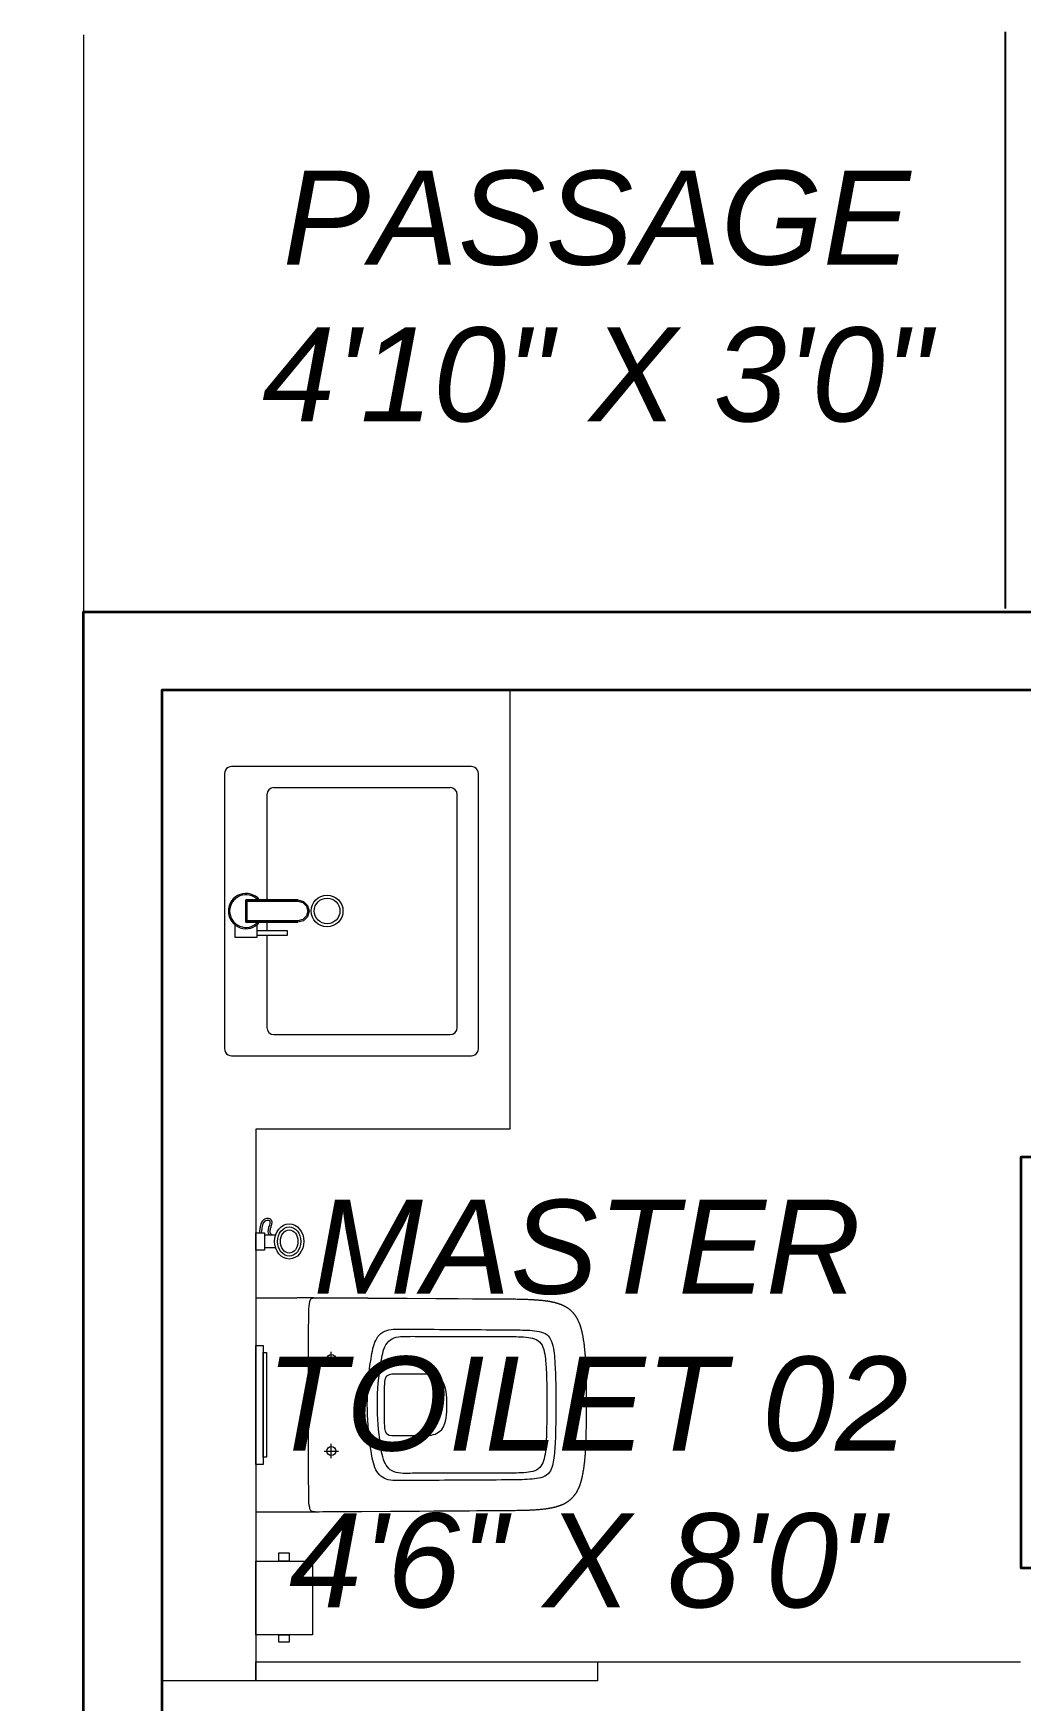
# Model space of a CAD drawing. Header units: millimetres. Extents: x 0 to 125073, y 0 to 71249.
# Drawn here: x 80134 to 81709, y 51772 to 54431 of the extents above; entities that cross this region are included whole.
import ezdxf
from ezdxf.lldxf.tags import DXFTag

# ---------------------------------------------------------------- set-up
doc = ezdxf.new("R2010")
doc.units = ezdxf.units.MM
doc.linetypes.add('DASH', pattern=[1, 0.5, -0.5])
doc.layers.add('DA_DOOR', color=35, linetype='Continuous')
for name, color, linetype, lineweight in [('DA_DOTTED LINES', 8, 'DASH', 5), ('DA_TEXT IN SQ.FT', 193, 'Continuous', 9), ('DA_WALL', 7, 'Continuous', 35)]:
    doc.layers.add(name, color=color, linetype=linetype, lineweight=lineweight)
doc.layers.add('DA_FURNITURE', color=102, linetype='Continuous', lineweight=5, true_color=0xc2666666)
doc.styles.get("Standard").update_dxf_attribs({"font": 'arial.ttf'})
tags = doc.linetypes.add('( Hidden )', pattern=[0.375, 0.25, -0.125]).pattern_tags.tags
tags[6:7] = [DXFTag(74, 4), DXFTag(75, 0), DXFTag(340, '0'), DXFTag(46, 1.0), DXFTag(50, 0.0), DXFTag(44, 0.0), DXFTag(45, 0.0)]
tags[4:5] = [DXFTag(74, 4), DXFTag(75, 0), DXFTag(340, '0'), DXFTag(46, 1.0), DXFTag(50, 0.0), DXFTag(44, 0.0), DXFTag(45, 0.0)]

# ---------------------------------------------------------------- blocks, each defined once
blk = doc.blocks.new('wc2')
at = {"layer": 'DA_FURNITURE'}
for p, q in [((-0.5973, -0.2609), (-0.6148, -0.2609)), ((-0.5973, -0.2814), (-0.6148, -0.2814))]:
    blk.add_line(p, q, dxfattribs=at)
for points in [[(-0.5384, 0.2388), (-0.5384, 0.3562), (-0.6288, 0.3562), (-0.6288, 0.2388)], [(-0.5758, 0.3562), (-0.5758, 0.3678), (-0.5921, 0.3678), (-0.5921, 0.3562)], [(-0.5758, 0.2257), (-0.5758, 0.2388), (-0.5921, 0.2388), (-0.5921, 0.2257)], [(-0.6288, -0.1808), (-0.6288, 0.0535), (-0.6288, 0.1121), (-0.6288, 0.1414), (-0.6288, 0.1561), (-0.6288, 0.1597), (-0.6288, 0.16), (-0.6288, 0.16), (-0.6288, 0.1601), (-0.6288, 0.1601), (-0.6288, 0.1601), (-0.6288, 0.1601), (-0.6287, 0.1601), (-0.6287, 0.1601), (-0.6285, 0.1601), (-0.6281, 0.1601), (-0.6277, 0.1601), (-0.6273, 0.1601), (-0.6269, 0.1601), (-0.6265, 0.1601), (-0.6261, 0.1601), (-0.6257, 0.1601), (-0.6253, 0.1601), (-0.6248, 0.1601), (-0.6244, 0.1601), (-0.624, 0.1601), (-0.6236, 0.1601), (-0.6231, 0.1601), (-0.6227, 0.1601), (-0.6223, 0.1601), (-0.6218, 0.1601), (-0.6214, 0.16), (-0.6209, 0.16), (-0.6205, 0.16), (-0.62, 0.16), (-0.6196, 0.16), (-0.6191, 0.16), (-0.6186, 0.16), (-0.6182, 0.16), (-0.6177, 0.16), (-0.6172, 0.16), (-0.6168, 0.16), (-0.6163, 0.16), (-0.6158, 0.16), (-0.6148, 0.16), (-0.6138, 0.16), (-0.6128, 0.16), (-0.6118, 0.16), (-0.6108, 0.16), (-0.6098, 0.16), (-0.6088, 0.16), (-0.6077, 0.16), (-0.6067, 0.16), (-0.6056, 0.16), (-0.6046, 0.16), (-0.6035, 0.16), (-0.6024, 0.16), (-0.6013, 0.16), (-0.6003, 0.16), (-0.5992, 0.16), (-0.5981, 0.16), (-0.597, 0.16), (-0.5958, 0.16), (-0.5947, 0.16), (-0.5936, 0.16), (-0.5925, 0.16), (-0.5914, 0.16), (-0.5902, 0.16), (-0.588, 0.16), (-0.5857, 0.16), (-0.5811, 0.16), (-0.5788, 0.16), (-0.5766, 0.16), (-0.5743, 0.16), (-0.572, 0.16), (-0.5709, 0.16), (-0.5698, 0.16), (-0.5687, 0.16), (-0.5675, 0.16), (-0.5664, 0.16), (-0.5653, 0.16), (-0.5642, 0.16), (-0.5631, 0.16), (-0.562, 0.16), (-0.5609, 0.16), (-0.5599, 0.16), (-0.5588, 0.16), (-0.5577, 0.16), (-0.5567, 0.16), (-0.5556, 0.16), (-0.5546, 0.16), (-0.5535, 0.16), (-0.5525, 0.16), (-0.5515, 0.16), (-0.5505, 0.16), (-0.5495, 0.16), (-0.5485, 0.16), (-0.5475, 0.16), (-0.5471, 0.16), (-0.5466, 0.16), (-0.5461, 0.16), (-0.5456, 0.16), (-0.5452, 0.16), (-0.5447, 0.16), (-0.5442, 0.16), (-0.5438, 0.16), (-0.5433, 0.16), (-0.5428, 0.16), (-0.5424, 0.16), (-0.5419, 0.16), (-0.5415, 0.16), (-0.541, 0.16), (-0.5406, 0.16), (-0.5402, 0.16), (-0.5397, 0.1599), (-0.5393, 0.1599), (-0.5389, 0.1599), (-0.5385, 0.1599), (-0.538, 0.1599), (-0.5376, 0.1599), (-0.5372, 0.1599), (-0.5368, 0.1599), (-0.5364, 0.1599), (-0.536, 0.1599), (-0.5356, 0.1599), (-0.5352, 0.1599), (-0.5348, 0.1599), (-0.5344, 0.1599), (-0.5343, 0.1599), (-0.5343, 0.1599), (-0.5343, 0.1599), (-0.5343, 0.1599), (-0.5343, 0.1599), (-0.5343, 0.1599), (-0.5342, 0.1599), (-0.5342, 0.1599), (-0.534, 0.1599), (-0.5333, 0.1599), (-0.5304, 0.1599), (-0.5276, 0.1599), (-0.5219, 0.1598), (-0.519, 0.1598), (-0.5183, 0.1598), (-0.5179, 0.1598), (-0.5178, 0.1598), (-0.5177, 0.1598), (-0.5177, 0.1598), (-0.5177, 0.1598), (-0.5177, 0.1598), (-0.5176, 0.1598), (-0.5176, 0.1598), (-0.5174, 0.1598), (-0.5167, 0.1598), (-0.5052, 0.1597), (-0.4938, 0.1596), (-0.4824, 0.1595), (-0.4709, 0.1594), (-0.4595, 0.1594), (-0.4138, 0.1591), (-0.4023, 0.1591), (-0.3909, 0.159), (-0.3852, 0.1589), (-0.3794, 0.1589), (-0.368, 0.1588), (-0.3451, 0.1587), (-0.3222, 0.1585), (-0.2993, 0.1583), (-0.2878, 0.1583), (-0.2763, 0.1582), (-0.2649, 0.1581), (-0.2534, 0.1581), (-0.252, 0.1581), (-0.2516, 0.1581), (-0.2515, 0.1581), (-0.2514, 0.1581), (-0.2514, 0.1581), (-0.2513, 0.1581), (-0.2513, 0.1581), (-0.251, 0.158), (-0.2495, 0.158), (-0.2467, 0.158), (-0.241, 0.158), (-0.2353, 0.158), (-0.2296, 0.1579), (-0.2267, 0.1579), (-0.2239, 0.1579), (-0.221, 0.1579), (-0.2182, 0.1578), (-0.2153, 0.1578), (-0.2124, 0.1577), (-0.2096, 0.1577), (-0.2067, 0.1576), (-0.2039, 0.1576), (-0.201, 0.1575), (-0.1982, 0.1574), (-0.1968, 0.1573), (-0.1953, 0.1573), (-0.1939, 0.1572), (-0.1925, 0.1572), (-0.1911, 0.1571), (-0.1896, 0.157), (-0.1882, 0.157), (-0.1868, 0.1569), (-0.1854, 0.1568), (-0.185, 0.1568), (-0.185, 0.1568), (-0.185, 0.1568), (-0.185, 0.1568), (-0.1849, 0.1568), (-0.1849, 0.1568), (-0.1848, 0.1568), (-0.1845, 0.1568), (-0.1831, 0.1567), (-0.1817, 0.1566), (-0.1804, 0.1565), (-0.179, 0.1564), (-0.1777, 0.1563), (-0.1763, 0.1562), (-0.1749, 0.1561), (-0.1736, 0.156), (-0.1722, 0.1558), (-0.1708, 0.1557), (-0.1695, 0.1555), (-0.1681, 0.1554), (-0.1668, 0.1552), (-0.1661, 0.1551), (-0.1654, 0.155), (-0.1647, 0.1549), (-0.164, 0.1548), (-0.1634, 0.1547), (-0.1627, 0.1546), (-0.162, 0.1545), (-0.1613, 0.1544), (-0.1607, 0.1542), (-0.16, 0.1541), (-0.1593, 0.154), (-0.1586, 0.1539), (-0.158, 0.1538), (-0.1573, 0.1536), (-0.1566, 0.1535), (-0.156, 0.1533), (-0.1553, 0.1532), (-0.1546, 0.1531), (-0.154, 0.1529), (-0.1536, 0.1528), (-0.1535, 0.1528), (-0.1534, 0.1528), (-0.1534, 0.1528), (-0.1533, 0.1528), (-0.1527, 0.1526), (-0.1521, 0.1525), (-0.1515, 0.1523), (-0.1509, 0.1522), (-0.1503, 0.152), (-0.1497, 0.1519), (-0.1491, 0.1517), (-0.1486, 0.1515), (-0.148, 0.1513), (-0.1474, 0.1512), (-0.1468, 0.151), (-0.1462, 0.1508), (-0.1456, 0.1506), (-0.1451, 0.1504), (-0.1445, 0.1502), (-0.1439, 0.15), (-0.1433, 0.1498), (-0.1427, 0.1496), (-0.1422, 0.1494), (-0.1416, 0.1491), (-0.141, 0.1489), (-0.1405, 0.1487), (-0.1399, 0.1484), (-0.1393, 0.1482), (-0.1388, 0.1479), (-0.1382, 0.1477), (-0.1377, 0.1474), (-0.1371, 0.1471), (-0.1366, 0.1469), (-0.136, 0.1466), (-0.1355, 0.1463), (-0.135, 0.146), (-0.1344, 0.1457), (-0.1339, 0.1454), (-0.1334, 0.1451), (-0.1329, 0.1448), (-0.1323, 0.1444), (-0.1318, 0.1441), (-0.1313, 0.1438), (-0.1308, 0.1434), (-0.1303, 0.1431), (-0.1298, 0.1427), (-0.1293, 0.1424), (-0.1288, 0.142), (-0.1283, 0.1416), (-0.1279, 0.1412), (-0.1277, 0.1411), (-0.1277, 0.1411), (-0.1277, 0.1411), (-0.1277, 0.1411), (-0.1277, 0.1411), (-0.1277, 0.1411), (-0.1275, 0.141), (-0.127, 0.1406), (-0.1266, 0.1401), (-0.1261, 0.1397), (-0.1256, 0.1393), (-0.1252, 0.1388), (-0.1247, 0.1384), (-0.1242, 0.138), (-0.1238, 0.1375), (-0.1234, 0.137), (-0.1229, 0.1366), (-0.1225, 0.1361), (-0.1221, 0.1356), (-0.1217, 0.1352), (-0.1213, 0.1347), (-0.1209, 0.1342), (-0.1205, 0.1337), (-0.1201, 0.1332), (-0.1198, 0.1327), (-0.1194, 0.1322), (-0.1191, 0.1317), (-0.1187, 0.1312), (-0.1184, 0.1307), (-0.118, 0.1301), (-0.1177, 0.1296), (-0.1173, 0.1291), (-0.117, 0.1285), (-0.1167, 0.128), (-0.1164, 0.1275), (-0.1161, 0.1269), (-0.1158, 0.1264), (-0.1155, 0.1258), (-0.1152, 0.1253), (-0.1149, 0.1247), (-0.1146, 0.1241), (-0.1144, 0.1236), (-0.1141, 0.123), (-0.1138, 0.1224), (-0.1136, 0.1219), (-0.1133, 0.1213), (-0.1131, 0.1207), (-0.1128, 0.1201), (-0.1126, 0.1195), (-0.1124, 0.119), (-0.1121, 0.1184), (-0.1119, 0.1178), (-0.1117, 0.1172), (-0.1115, 0.1166), (-0.1113, 0.116), (-0.1111, 0.1154), (-0.1109, 0.1148), (-0.1107, 0.1142), (-0.1105, 0.1136), (-0.1103, 0.113), (-0.1101, 0.1124), (-0.1099, 0.1117), (-0.1098, 0.1111), (-0.1096, 0.1105), (-0.1094, 0.1099), (-0.1092, 0.1093), (-0.1091, 0.1087), (-0.1089, 0.1081), (-0.1088, 0.1074), (-0.1086, 0.1068), (-0.1085, 0.1062), (-0.1083, 0.1056), (-0.1082, 0.105), (-0.108, 0.1043), (-0.1079, 0.1037), (-0.1078, 0.1031), (-0.1076, 0.1025), (-0.1075, 0.1018), (-0.1073, 0.1006), (-0.107, 0.0993), (-0.1068, 0.0981), (-0.1066, 0.0968), (-0.1064, 0.0956), (-0.1062, 0.0944), (-0.106, 0.0931), (-0.1058, 0.0919), (-0.1056, 0.0907), (-0.1054, 0.0894), (-0.1053, 0.0888), (-0.1053, 0.0885), (-0.1053, 0.0884), (-0.1053, 0.0883), (-0.1053, 0.0883), (-0.1053, 0.0882), (-0.1051, 0.0868), (-0.1049, 0.0854), (-0.1047, 0.084), (-0.1045, 0.0827), (-0.1044, 0.0813), (-0.1042, 0.0799), (-0.1041, 0.0785), (-0.1039, 0.0771), (-0.1038, 0.0757), (-0.1037, 0.0743), (-0.1036, 0.0729), (-0.1034, 0.0715), (-0.1033, 0.0701), (-0.1032, 0.0687), (-0.1031, 0.0674), (-0.103, 0.066), (-0.1029, 0.0646), (-0.1028, 0.0632), (-0.1028, 0.0618), (-0.1027, 0.0604), (-0.1026, 0.059), (-0.1025, 0.0576), (-0.1025, 0.0562), (-0.1024, 0.0548), (-0.1023, 0.0534), (-0.1023, 0.052), (-0.1022, 0.0506), (-0.1021, 0.0478), (-0.102, 0.045), (-0.102, 0.0422), (-0.1019, 0.0394), (-0.1018, 0.0366), (-0.1017, 0.0338), (-0.1017, 0.031), (-0.1016, 0.0254), (-0.1015, 0.024), (-0.1015, 0.0234), (-0.1015, 0.0226), (-0.1014, 0.0198), (-0.1014, 0.0169), (-0.1013, 0.0141), (-0.1013, 0.0112), (-0.1012, 0.0084), (-0.1012, 0.0055), (-0.1012, 0.0026), (-0.1012, -0.0002), (-0.1011, -0.0031), (-0.1011, -0.0059), (-0.1011, -0.0088), (-0.1011, -0.0116), (-0.1011, -0.0145), (-0.1011, -0.0174), (-0.1012, -0.0202), (-0.1012, -0.0231), (-0.1012, -0.0259), (-0.1012, -0.0288), (-0.1013, -0.0317), (-0.1013, -0.0345), (-0.1014, -0.0374), (-0.1014, -0.0402), (-0.1015, -0.0431), (-0.1016, -0.0487), (-0.1017, -0.0543), (-0.1018, -0.057), (-0.1019, -0.0598), (-0.1019, -0.0626), (-0.102, -0.0654), (-0.1021, -0.0682), (-0.1022, -0.071), (-0.1023, -0.0724), (-0.1023, -0.0738), (-0.1024, -0.0752), (-0.1024, -0.0766), (-0.1025, -0.078), (-0.1026, -0.0794), (-0.1026, -0.0808), (-0.1027, -0.0822), (-0.1028, -0.0836), (-0.1029, -0.085), (-0.103, -0.0864), (-0.1031, -0.0878), (-0.1032, -0.0892), (-0.1033, -0.0906), (-0.1034, -0.092), (-0.1035, -0.0934), (-0.1036, -0.0948), (-0.1038, -0.0962), (-0.1039, -0.0976), (-0.104, -0.0989), (-0.1042, -0.1003), (-0.1043, -0.1017), (-0.1045, -0.1031), (-0.1046, -0.1045), (-0.1048, -0.1059), (-0.105, -0.1073), (-0.1051, -0.108), (-0.1051, -0.108), (-0.1051, -0.108), (-0.1051, -0.1081), (-0.1051, -0.1083), (-0.1052, -0.1086), (-0.1053, -0.1098), (-0.1055, -0.111), (-0.1057, -0.1123), (-0.1059, -0.1135), (-0.1061, -0.1148), (-0.1063, -0.116), (-0.1065, -0.1173), (-0.1067, -0.1185), (-0.1069, -0.1198), (-0.1071, -0.121), (-0.1074, -0.1223), (-0.1075, -0.1229), (-0.1076, -0.1235), (-0.1078, -0.1242), (-0.1079, -0.1248), (-0.108, -0.1254), (-0.1082, -0.126), (-0.1083, -0.1267), (-0.1085, -0.1273), (-0.1086, -0.1279), (-0.1088, -0.1285), (-0.1089, -0.1292), (-0.1091, -0.1298), (-0.1092, -0.1304), (-0.1094, -0.131), (-0.1096, -0.1316), (-0.1098, -0.1323), (-0.1099, -0.1329), (-0.1101, -0.1335), (-0.1103, -0.1341), (-0.1105, -0.1347), (-0.1107, -0.1353), (-0.1109, -0.1359), (-0.1111, -0.1365), (-0.1113, -0.1371), (-0.1115, -0.1377), (-0.1117, -0.1383), (-0.112, -0.1389), (-0.1122, -0.1395), (-0.1124, -0.1401), (-0.1126, -0.1407), (-0.1129, -0.1413), (-0.1131, -0.1419), (-0.1134, -0.1425), (-0.1136, -0.143), (-0.1139, -0.1436), (-0.1142, -0.1442), (-0.1144, -0.1448), (-0.1147, -0.1453), (-0.115, -0.1459), (-0.1153, -0.1464), (-0.1156, -0.147), (-0.1159, -0.1476), (-0.1162, -0.1481), (-0.1165, -0.1487), (-0.1168, -0.1492), (-0.1171, -0.1497), (-0.1174, -0.1503), (-0.1178, -0.1508), (-0.1181, -0.1513), (-0.1185, -0.1519), (-0.1188, -0.1524), (-0.1192, -0.1529), (-0.1195, -0.1534), (-0.1199, -0.1539), (-0.1203, -0.1544), (-0.1207, -0.1549), (-0.1211, -0.1554), (-0.1215, -0.1559), (-0.1219, -0.1564), (-0.1223, -0.1568), (-0.1227, -0.1573), (-0.1231, -0.1578), (-0.1235, -0.1582), (-0.124, -0.1587), (-0.1244, -0.1591), (-0.1249, -0.1596), (-0.1253, -0.16), (-0.1258, -0.1605), (-0.1263, -0.1609), (-0.1268, -0.1613), (-0.1268, -0.1614), (-0.1269, -0.1614), (-0.1269, -0.1614), (-0.1269, -0.1615), (-0.1271, -0.1616), (-0.1273, -0.1618), (-0.1278, -0.1622), (-0.1282, -0.1625), (-0.1287, -0.1629), (-0.1292, -0.1633), (-0.1297, -0.1636), (-0.1302, -0.164), (-0.1307, -0.1644), (-0.1312, -0.1647), (-0.1317, -0.165), (-0.1322, -0.1654), (-0.1327, -0.1657), (-0.1333, -0.166), (-0.1338, -0.1663), (-0.1343, -0.1666), (-0.1348, -0.1669), (-0.1354, -0.1672), (-0.1359, -0.1675), (-0.1364, -0.1678), (-0.137, -0.1681), (-0.1375, -0.1683), (-0.1381, -0.1686), (-0.1386, -0.1688), (-0.1392, -0.1691), (-0.1397, -0.1693), (-0.1403, -0.1696), (-0.1409, -0.1698), (-0.1414, -0.17), (-0.142, -0.1703), (-0.1425, -0.1705), (-0.1431, -0.1707), (-0.1437, -0.1709), (-0.1443, -0.1711), (-0.1448, -0.1713), (-0.1454, -0.1715), (-0.146, -0.1717), (-0.1466, -0.1719), (-0.1472, -0.1721), (-0.1477, -0.1723), (-0.1483, -0.1724), (-0.1489, -0.1726), (-0.1495, -0.1728), (-0.1501, -0.1729), (-0.1507, -0.1731), (-0.1513, -0.1732), (-0.1519, -0.1734), (-0.1521, -0.1735), (-0.1522, -0.1735), (-0.1523, -0.1735), (-0.1525, -0.1735), (-0.1531, -0.1737), (-0.1538, -0.1739), (-0.1545, -0.174), (-0.1551, -0.1742), (-0.1558, -0.1743), (-0.1565, -0.1744), (-0.1571, -0.1746), (-0.1578, -0.1747), (-0.1585, -0.1748), (-0.1591, -0.175), (-0.1598, -0.1751), (-0.1605, -0.1752), (-0.1612, -0.1753), (-0.1618, -0.1754), (-0.1625, -0.1756), (-0.1632, -0.1757), (-0.1638, -0.1758), (-0.1645, -0.1759), (-0.1652, -0.176), (-0.1659, -0.1761), (-0.1665, -0.1761), (-0.1672, -0.1762), (-0.1686, -0.1764), (-0.1699, -0.1766), (-0.1713, -0.1767), (-0.1727, -0.1769), (-0.174, -0.177), (-0.1754, -0.1771), (-0.1767, -0.1772), (-0.1781, -0.1773), (-0.1795, -0.1774), (-0.1808, -0.1775), (-0.1822, -0.1776), (-0.1835, -0.1777), (-0.1836, -0.1777), (-0.1836, -0.1777), (-0.1836, -0.1777), (-0.1836, -0.1777), (-0.1837, -0.1777), (-0.1837, -0.1777), (-0.1841, -0.1777), (-0.1848, -0.1778), (-0.1862, -0.1779), (-0.1877, -0.1779), (-0.1891, -0.178), (-0.1905, -0.1781), (-0.1919, -0.1781), (-0.1934, -0.1782), (-0.1948, -0.1783), (-0.1962, -0.1783), (-0.1976, -0.1784), (-0.1991, -0.1784), (-0.2005, -0.1785), (-0.2033, -0.1785), (-0.2062, -0.1786), (-0.209, -0.1787), (-0.2119, -0.1787), (-0.2148, -0.1788), (-0.2176, -0.1788), (-0.2205, -0.1789), (-0.2233, -0.1789), (-0.2262, -0.1789), (-0.229, -0.1789), (-0.2319, -0.179), (-0.2376, -0.179), (-0.2433, -0.179), (-0.249, -0.179), (-0.2504, -0.179), (-0.2518, -0.179), (-0.2547, -0.1791), (-0.2604, -0.1791), (-0.2719, -0.1792), (-0.2833, -0.1792), (-0.3062, -0.1794), (-0.312, -0.1795), (-0.3148, -0.1795), (-0.3163, -0.1795), (-0.3166, -0.1795), (-0.3166, -0.1795), (-0.3166, -0.1795), (-0.3167, -0.1795), (-0.3168, -0.1795), (-0.3169, -0.1795), (-0.3173, -0.1795), (-0.3187, -0.1795), (-0.3416, -0.1797), (-0.3875, -0.18), (-0.4104, -0.1801), (-0.4333, -0.1802), (-0.4448, -0.1803), (-0.4476, -0.1803), (-0.4491, -0.1803), (-0.4498, -0.1803), (-0.45, -0.1804), (-0.45, -0.1804), (-0.45, -0.1804), (-0.45, -0.1804), (-0.45, -0.1804), (-0.4501, -0.1804), (-0.4502, -0.1804), (-0.4531, -0.1804), (-0.4645, -0.1804), (-0.4873, -0.1806), (-0.4987, -0.1806), (-0.5044, -0.1807), (-0.5102, -0.1807), (-0.5159, -0.1807), (-0.5162, -0.1807), (-0.5163, -0.1807), (-0.5164, -0.1807), (-0.5164, -0.1807), (-0.5164, -0.1807), (-0.5164, -0.1807), (-0.5164, -0.1807), (-0.5164, -0.1807), (-0.5166, -0.1807), (-0.517, -0.1807), (-0.5177, -0.1807), (-0.5205, -0.1808), (-0.5262, -0.1808), (-0.5319, -0.1809), (-0.5326, -0.1809), (-0.5328, -0.1809), (-0.5329, -0.1809), (-0.533, -0.1809), (-0.533, -0.1809), (-0.533, -0.1809), (-0.533, -0.1809), (-0.533, -0.1809), (-0.5331, -0.1809), (-0.5333, -0.1809), (-0.5337, -0.1809), (-0.5341, -0.1809), (-0.5341, -0.1809), (-0.5342, -0.1809), (-0.5342, -0.1809), (-0.5342, -0.1809), (-0.5342, -0.1809), (-0.5342, -0.1809), (-0.5342, -0.1809), (-0.5342, -0.1809), (-0.5342, -0.1809), (-0.5346, -0.1809), (-0.535, -0.1809), (-0.5354, -0.1809), (-0.5358, -0.1809), (-0.5362, -0.181), (-0.5366, -0.181), (-0.537, -0.181), (-0.5374, -0.181), (-0.5378, -0.181), (-0.5382, -0.181), (-0.5387, -0.181), (-0.5391, -0.181), (-0.5395, -0.181), (-0.54, -0.181), (-0.5404, -0.181), (-0.5408, -0.181), (-0.5413, -0.181), (-0.5417, -0.181), (-0.5422, -0.181), (-0.5426, -0.181), (-0.5431, -0.181), (-0.5435, -0.181), (-0.544, -0.181), (-0.5445, -0.181), (-0.5449, -0.181), (-0.5454, -0.181), (-0.5459, -0.181), (-0.5464, -0.181), (-0.5468, -0.181), (-0.5473, -0.181), (-0.5483, -0.181), (-0.5493, -0.181), (-0.5503, -0.181), (-0.5513, -0.181), (-0.5523, -0.181), (-0.5533, -0.181), (-0.5544, -0.181), (-0.5554, -0.181), (-0.5565, -0.181), (-0.5575, -0.181), (-0.5586, -0.181), (-0.5597, -0.181), (-0.5607, -0.181), (-0.5618, -0.181), (-0.5629, -0.181), (-0.564, -0.1809), (-0.5651, -0.1809), (-0.5662, -0.1809), (-0.5673, -0.1809), (-0.5685, -0.1809), (-0.5696, -0.1809), (-0.5707, -0.1809), (-0.5718, -0.1809), (-0.573, -0.1809), (-0.5752, -0.1809), (-0.5775, -0.1809), (-0.5798, -0.1809), (-0.5844, -0.1809), (-0.5867, -0.1809), (-0.5889, -0.1809), (-0.5912, -0.1809), (-0.5923, -0.1809), (-0.5935, -0.1809), (-0.5946, -0.1809), (-0.5957, -0.1809), (-0.5968, -0.1809), (-0.5979, -0.1809), (-0.599, -0.1809), (-0.6001, -0.1808), (-0.6012, -0.1808), (-0.6023, -0.1808), (-0.6034, -0.1808), (-0.6045, -0.1808), (-0.6055, -0.1808), (-0.6066, -0.1808), (-0.6076, -0.1808), (-0.6087, -0.1808), (-0.6097, -0.1808), (-0.6107, -0.1808), (-0.6117, -0.1808), (-0.6127, -0.1808), (-0.6137, -0.1808), (-0.6147, -0.1808), (-0.6157, -0.1808), (-0.6162, -0.1808), (-0.6167, -0.1808), (-0.6171, -0.1808), (-0.6176, -0.1808), (-0.6181, -0.1808), (-0.6185, -0.1808), (-0.619, -0.1808), (-0.6195, -0.1808), (-0.6199, -0.1808), (-0.6204, -0.1808), (-0.6208, -0.1808), (-0.6213, -0.1808), (-0.6217, -0.1808), (-0.6222, -0.1808), (-0.6226, -0.1808), (-0.6231, -0.1808), (-0.6235, -0.1808), (-0.6239, -0.1808), (-0.6243, -0.1808), (-0.6248, -0.1808), (-0.6252, -0.1808), (-0.6256, -0.1808), (-0.626, -0.1808), (-0.6264, -0.1808), (-0.6268, -0.1808), (-0.6272, -0.1808), (-0.6276, -0.1808), (-0.628, -0.1808), (-0.6284, -0.1808), (-0.6288, -0.1808)], [(-0.6174, -0.1051), (-0.6174, 0.0844), (-0.6288, 0.0844), (-0.6288, -0.1051)], [(-0.6117, -0.0938), (-0.6117, 0.073), (-0.6174, 0.073), (-0.6174, -0.0938)], [(-0.6288, -0.2851), (-0.6148, -0.2851), (-0.6148, -0.2572), (-0.6288, -0.2572)]]:
    blk.add_lwpolyline(points, close=True, dxfattribs=at)
for points in [[(-0.5198, 0.0632), (-0.4971, 0.0632)], [(-0.5085, 0.0746), (-0.5085, 0.0519)], [(-0.5085, -0.0724), (-0.5085, -0.0951)], [(-0.5198, -0.0837), (-0.4971, -0.0837)]]:
    blk.add_lwpolyline(points, dxfattribs=at)
at = {"layer": 'DA_FURNITURE', "extrusion": (0, 0, -1)}
for major_axis, ratio in [((0, 0.028), 0.833333), ((0, 0.0233), 0.8), ((0, 0.0186), 0.75)]:
    blk.add_ellipse((-0.5756, -0.2711), major_axis=major_axis, ratio=ratio, start_param=3.141593, end_param=9.424778, dxfattribs=at)
at = {"layer": 'DA_FURNITURE'}
for points, knots in [([(-0.5343, 0.1599), (-0.5361, 0.1599), (-0.5383, 0.1602), (-0.54, 0.1593), (-0.5421, 0.1583), (-0.5425, 0.1555), (-0.5429, 0.1534), (-0.545, 0.143), (-0.5444, 0.1321), (-0.5445, 0.1215), (-0.5447, 0.0993), (-0.5446, 0.077), (-0.5447, 0.0547), (-0.5447, 0.033), (-0.5447, 0.0112), (-0.5448, -0.0105), (-0.5447, -0.0549), (-0.545, -0.0994), (-0.5445, -0.1439), (-0.5444, -0.1544), (-0.5449, -0.1652), (-0.5427, -0.1755), (-0.5422, -0.1775), (-0.5417, -0.1797), (-0.5396, -0.1805), (-0.538, -0.1811), (-0.536, -0.181), (-0.5342, -0.1809)], [0, 0, 0, 0, 1, 1, 1, 2, 2, 2, 3, 3, 3, 4, 4, 4, 5, 5, 5, 6, 6, 6, 7, 7, 7, 8, 8, 8, 9, 9, 9, 9]), ([(-0.1501, -0.0105), (-0.1502, -0.0326), (-0.1503, -0.0549), (-0.1517, -0.077), (-0.1523, -0.0873), (-0.153, -0.0982), (-0.156, -0.1082), (-0.1573, -0.1125), (-0.1593, -0.1171), (-0.1625, -0.1204), (-0.1653, -0.1234), (-0.1692, -0.1253), (-0.1731, -0.1265), (-0.1828, -0.1294), (-0.1933, -0.1295), (-0.2033, -0.1298), (-0.2143, -0.1301), (-0.2252, -0.1302), (-0.2362, -0.1302), (-0.2584, -0.1304), (-0.2806, -0.1305), (-0.3029, -0.1307), (-0.325, -0.1308), (-0.3472, -0.131), (-0.3693, -0.1312), (-0.3804, -0.1313), (-0.3914, -0.1315), (-0.4025, -0.1314), (-0.4119, -0.1314), (-0.4218, -0.1303), (-0.4294, -0.1243), (-0.4367, -0.1183), (-0.4399, -0.1092), (-0.442, -0.1003), (-0.4444, -0.0898), (-0.4459, -0.0792), (-0.4473, -0.0685), (-0.4502, -0.0467), (-0.4513, -0.0246), (-0.4509, -0.0025), (-0.4505, 0.0195), (-0.4485, 0.0414), (-0.445, 0.0632), (-0.4433, 0.0732), (-0.4419, 0.0839), (-0.4374, 0.093), (-0.4333, 0.1011), (-0.4264, 0.1067), (-0.4177, 0.1089), (-0.4128, 0.1102), (-0.4076, 0.1104), (-0.4026, 0.1104), (-0.3972, 0.1104), (-0.3918, 0.1104), (-0.3864, 0.1103), (-0.3753, 0.1102), (-0.3642, 0.1102), (-0.353, 0.1101), (-0.3309, 0.1099), (-0.3087, 0.1097), (-0.2866, 0.1096), (-0.2646, 0.1094), (-0.2426, 0.1094), (-0.2205, 0.1092), (-0.2096, 0.109), (-0.1987, 0.1089), (-0.1878, 0.1079), (-0.1789, 0.1071), (-0.1692, 0.106), (-0.1626, 0.0993), (-0.1568, 0.0936), (-0.1551, 0.0852), (-0.1539, 0.0775), (-0.1524, 0.068), (-0.1518, 0.0584), (-0.1513, 0.0488), (-0.1504, 0.029), (-0.1502, 0.0093), (-0.1501, -0.0105)], [0, 0, 0, 0, 1, 1, 1, 2, 2, 2, 3, 3, 3, 4, 4, 4, 5, 5, 5, 6, 6, 6, 7, 7, 7, 8, 8, 8, 9, 9, 9, 10, 10, 10, 11, 11, 11, 12, 12, 12, 13, 13, 13, 14, 14, 14, 15, 15, 15, 16, 16, 16, 17, 17, 17, 18, 18, 18, 19, 19, 19, 20, 20, 20, 21, 21, 21, 22, 22, 22, 23, 23, 23, 24, 24, 24, 25, 25, 25, 26, 26, 26, 26]), ([(-0.1645, -0.0105), (-0.1646, -0.0326), (-0.1646, -0.0548), (-0.1663, -0.0768), (-0.1671, -0.0864), (-0.1678, -0.0969), (-0.1723, -0.1056), (-0.1767, -0.114), (-0.1851, -0.117), (-0.1939, -0.118), (-0.2044, -0.1193), (-0.2151, -0.1193), (-0.2256, -0.1194), (-0.2366, -0.1195), (-0.2476, -0.1194), (-0.2586, -0.1195), (-0.2807, -0.1195), (-0.3028, -0.1196), (-0.3249, -0.1196), (-0.3359, -0.1196), (-0.347, -0.1197), (-0.358, -0.1197), (-0.369, -0.1197), (-0.3799, -0.1199), (-0.3909, -0.1197), (-0.4001, -0.1195), (-0.41, -0.1187), (-0.4169, -0.1119), (-0.424, -0.1049), (-0.4262, -0.0948), (-0.428, -0.0855), (-0.4361, -0.0428), (-0.437, 0.0019), (-0.4311, 0.045), (-0.4297, 0.0554), (-0.4284, 0.0663), (-0.4252, 0.0764), (-0.4224, 0.0852), (-0.4172, 0.0929), (-0.4083, 0.0962), (-0.399, 0.0997), (-0.3884, 0.0988), (-0.3787, 0.0987), (-0.3677, 0.0987), (-0.3566, 0.0987), (-0.3456, 0.0987), (-0.3235, 0.0986), (-0.3014, 0.0986), (-0.2793, 0.0985), (-0.2572, 0.0985), (-0.2352, 0.0988), (-0.2132, 0.0982), (-0.2079, 0.0981), (-0.2026, 0.0978), (-0.1973, 0.0974), (-0.1928, 0.097), (-0.1882, 0.0965), (-0.1839, 0.0948), (-0.1753, 0.0916), (-0.1711, 0.0841), (-0.1691, 0.0756), (-0.1666, 0.0654), (-0.1659, 0.0549), (-0.1655, 0.0444), (-0.1651, 0.0335), (-0.1649, 0.0225), (-0.1647, 0.0116), (-0.1646, 0.0042), (-0.1645, -0.0031), (-0.1645, -0.0105)], [0, 0, 0, 0, 1, 1, 1, 2, 2, 2, 3, 3, 3, 4, 4, 4, 5, 5, 5, 6, 6, 6, 7, 7, 7, 8, 8, 8, 9, 9, 9, 10, 10, 10, 11, 11, 11, 12, 12, 12, 13, 13, 13, 14, 14, 14, 15, 15, 15, 16, 16, 16, 17, 17, 17, 18, 18, 18, 19, 19, 19, 20, 20, 20, 21, 21, 21, 22, 22, 22, 23, 23, 23, 23]), ([(-0.5085, 0.0703), (-0.5045, 0.0703), (-0.5013, 0.0672), (-0.5013, 0.0632), (-0.5013, 0.0593), (-0.5045, 0.0561), (-0.5085, 0.0561), (-0.5124, 0.0561), (-0.5156, 0.0593), (-0.5156, 0.0632), (-0.5156, 0.0672), (-0.5124, 0.0703), (-0.5085, 0.0703)], [0, 0, 0, 0, 1, 1, 1, 2, 2, 2, 3, 3, 3, 4, 4, 4, 4]), ([(-0.4119, -0.0595), (-0.4, -0.0596), (-0.3763, -0.0596), (-0.3644, -0.0595), (-0.3562, -0.0595), (-0.3474, -0.0596), (-0.3399, -0.0559), (-0.3273, -0.0495), (-0.3251, -0.0343), (-0.3243, -0.0217), (-0.3238, -0.016), (-0.3238, -0.005), (-0.3243, 0.0007), (-0.3251, 0.0134), (-0.3273, 0.0285), (-0.3399, 0.0349), (-0.3474, 0.0386), (-0.3562, 0.0385), (-0.3644, 0.0385), (-0.3644, 0.0385), (-0.3644, 0.0385), (-0.3644, 0.0385), (-0.3763, 0.0386), (-0.4, 0.0386), (-0.4119, 0.0385), (-0.4182, 0.0385), (-0.4236, 0.0333), (-0.4238, 0.027), (-0.4238, 0.027), (-0.4238, 0.027), (-0.4238, 0.027), (-0.4239, 0.0176), (-0.4241, -0.0011), (-0.4241, -0.0105), (-0.4241, -0.0199), (-0.4239, -0.0386), (-0.4238, -0.048), (-0.4236, -0.0543), (-0.4182, -0.0595), (-0.4119, -0.0595)], [0, 0, 0, 0, 1, 1, 1, 2, 2, 2, 3, 3, 3, 4, 4, 4, 5, 5, 5, 6, 6, 6, 7, 7, 7, 8, 8, 8, 9, 9, 9, 10, 10, 10, 11, 11, 11, 12, 12, 12, 13, 13, 13, 13]), ([(-0.5086, -0.0766), (-0.5046, -0.0766), (-0.5014, -0.0798), (-0.5014, -0.0837), (-0.5014, -0.0876), (-0.5046, -0.0908), (-0.5086, -0.0908), (-0.5125, -0.0908), (-0.5157, -0.0876), (-0.5157, -0.0837), (-0.5157, -0.0798), (-0.5125, -0.0766), (-0.5086, -0.0766)], [0, 0, 0, 0, 1, 1, 1, 2, 2, 2, 3, 3, 3, 4, 4, 4, 4]), ([(-0.6229, -0.2851), (-0.6227, -0.2865), (-0.6225, -0.2879), (-0.6219, -0.2913), (-0.6216, -0.2932), (-0.6206, -0.2978), (-0.6199, -0.3005), (-0.6178, -0.3045), (-0.6164, -0.3062), (-0.6133, -0.3078), (-0.6119, -0.3081), (-0.6094, -0.3082), (-0.608, -0.3081), (-0.6058, -0.3071), (-0.6049, -0.3064), (-0.6038, -0.3047), (-0.6035, -0.3037), (-0.6033, -0.302), (-0.6034, -0.3012), (-0.6037, -0.2987), (-0.6042, -0.2969), (-0.6052, -0.2933), (-0.6058, -0.2915), (-0.6068, -0.2874), (-0.6065, -0.2862), (-0.6058, -0.2844), (-0.6055, -0.2837), (-0.6033, -0.2814)], [0, 0, 0, 0, 0.111111, 0.111111, 0.222223, 0.222223, 0.376143, 0.376143, 0.530063, 0.530063, 0.640731, 0.640731, 0.73292, 0.73292, 0.792217, 0.792217, 0.840307, 0.840307, 0.888397, 0.888397, 0.996309, 0.996309, 1.104221, 1.104221, 1.307624, 1.307624, 1.422628, 1.422628, 1.422628, 1.422628]), ([(-0.62, -0.2851), (-0.6194, -0.2878), (-0.6177, -0.3017), (-0.6123, -0.3058), (-0.6037, -0.3045), (-0.6113, -0.2879), (-0.6088, -0.2835), (-0.6075, -0.2814)], [0, 0, 0, 0, 0.330819, 0.619422, 0.81589, 1.132999, 1.422628, 1.422628, 1.422628, 1.422628])]:
    blk.add_open_spline(points, degree=3, knots=knots, dxfattribs=at)
blk = doc.blocks.new('A$C7B5F7F67-flat-2-flat-1-flat-2')
at = {"layer": 'DA_FURNITURE', "ltscale": 8}
for p, q in [((0.0675, -0.045), (0.0675, -0.2128)), ((0.36, -0.0338), (0.0788, -0.0338)), ((0.3713, -0.4163), (0.3713, -0.045)), ((0.0675, -0.2484), (0.0675, -0.2614)), ((0.0675, -0.2696), (0.0675, -0.4163)), ((0.0788, -0.4275), (0.36, -0.4275))]:
    blk.add_line(p, q, dxfattribs=at)
at = {"layer": 'DA_FURNITURE'}
for points in [[(0.0113, -0.4613), (0.3938, -0.4613), (0.3967, -0.4609), (0.3994, -0.4597), (0.4017, -0.458), (0.4035, -0.4556), (0.4046, -0.4529), (0.405, -0.45), (0.405, -0.0113), (0.4046, -0.0083), (0.4035, -0.0056), (0.4017, -0.0033), (0.3994, -0.0015), (0.3967, -0.0004), (0.3938, 0), (0.0113, 0), (0.0083, -0.0004), (0.0056, -0.0015), (0.0033, -0.0033), (0.0015, -0.0056), (0.0004, -0.0083), (0, -0.0113), (0, -0.45), (0.0004, -0.4529), (0.0015, -0.4556), (0.0033, -0.458), (0.0056, -0.4597), (0.0083, -0.4609)], [(0.1171, -0.2484), (0.0342, -0.2484), (0.0342, -0.2128), (0.1171, -0.2128), (0.126, -0.2152), (0.1325, -0.2217), (0.1349, -0.2306), (0.1325, -0.2395), (0.126, -0.246)], [(0.1171, -0.2463), (0.0363, -0.2463), (0.0363, -0.215), (0.1171, -0.215), (0.1249, -0.2171), (0.1307, -0.2228), (0.1327, -0.2306), (0.1307, -0.2384), (0.1249, -0.2442)], [(0.052, -0.2696), (0.052, -0.2614), (0.0997, -0.2614), (0.0997, -0.2696)]]:
    blk.add_lwpolyline(points, close=True, dxfattribs=at)
for points in [[(0.1171, -0.2128), (0.0342, -0.2128), (0.0342, -0.2484), (0.1171, -0.2484)], [(0.0163, -0.2523), (0.0163, -0.2523), (0.0163, -0.2724), (0.052, -0.2724), (0.052, -0.2524)]]:
    blk.add_lwpolyline(points, dxfattribs=at)
at = {"layer": 'DA_FURNITURE', "ltscale": 8}
for radius in [0.0253, 0.0205]:
    blk.add_circle((0.1637, -0.2304), radius, dxfattribs=at)
for centre, radius, start, end in [((0.0788, -0.045), 0.0113, 90, 180), ((0.36, -0.045), 0.0113, 360, 90), ((0.0342, -0.2306), 0.0281, 39.2551, 320.7449), ((0.0342, -0.2306), 0.026, 43.2723, 316.7277), ((0.0788, -0.4163), 0.0113, 180, 270), ((0.36, -0.4163), 0.0113, 270, 360)]:
    blk.add_arc(centre, radius, start, end, dxfattribs=at)
blk = doc.blocks.new('DFDV V V')
at = {"layer": 'DA_FURNITURE'}
blk.add_line((78.1484, 408.9055), (79.3684, 408.9055), dxfattribs=at)
for points in [[(78.5534, 409.7555), (78.1484, 409.7555), (78.1484, 408.8755), (77.9984, 408.8755), (77.9984, 410.4555), (78.5534, 410.4555)], [(78.6934, 408.8755), (78.1484, 408.8755), (78.1484, 408.9055), (78.6934, 408.9055)]]:
    blk.add_lwpolyline(points, close=True, dxfattribs=at)
blk.add_blockref('A$C7B5F7F67-flat-2-flat-1-flat-2', (78.0984, 410.3337), dxfattribs=at)
at = {"layer": 'DA_FURNITURE', "xscale": -1, "rotation": 180}
blk.add_blockref('wc2', (78.7772, 409.3051), dxfattribs=at)
blk = doc.blocks.new('11TH 2nd')
at = {"layer": 'DA_DOOR', "ltscale": 300}
blk.add_line((6292.7184, 1437.2631), (6292.7184, 1436.3431), dxfattribs=at)
at = {"layer": 'DA_DOTTED LINES', "linetype": '( Hidden )', "ltscale": 300}
blk.add_line((6291.2484, 1437.2581), (6291.2484, 1436.3381), dxfattribs=at)
at = {"layer": 'DA_WALL'}
for points in [[(6291.2484, 1432.3831), (6291.2484, 1432.3831), (6291.2484, 1433.6131), (6291.2484, 1436.3381), (6292.8684, 1436.3381), (6292.8684, 1436.2131), (6291.3734, 1436.2131), (6291.3734, 1433.7631), (6291.6834, 1433.7631), (6291.6834, 1433.6131), (6291.3984, 1433.6131), (6291.3984, 1430.4381), (6291.2484, 1430.4381), (6291.1684, 1430.4381), (6291.1684, 1430.5881), (6291.2484, 1430.5881)], [(6292.8684, 1434.8131), (6292.8684, 1435.4681), (6292.7434, 1435.4681), (6292.7434, 1434.8131)]]:
    blk.add_lwpolyline(points, close=True, dxfattribs=at)
blk = doc.blocks.new('A$Cfed68cb1')
at = {"layer": 'DA_TEXT IN SQ.FT', "char_height": 0.15, "attachment_point": 1}
for s, width, heights, insert in [('\\pxqc;{\\fArial|b0|i1|c0|p34;PASSAGE\\P4\'10" X 3\'0"}', 4.965248, [-0.4057], (-29.3739, -4.3014)), ('\\pxqc;{\\fArial|b0|i1|c0|p34;MASTER \\PTOILET 02\\P4\'6" X 8\'0"}', 1.820583, [-0.6584], (-27.817, -5.9428))]:
    blk.add_mtext_dynamic_manual_height_columns(s, width=width, gutter_width=12.5, heights=heights, dxfattribs=dict(at, insert=insert))

msp = doc.modelspace()

# ---------------------------------------------------------------- block references
at = {"color": 1, "xscale": 1000, "yscale": 1000, "zscale": 1000}
msp.add_blockref('A$Cfed68cb1', (107924.22813, 58513.9767), dxfattribs=at)
at = {"layer": 'DA_FURNITURE', "xscale": 1000, "yscale": 1000, "zscale": 1000}
msp.add_blockref('DFDV V V', (2340.78936, -357071.57208), dxfattribs=at)
at = {"layer": 'DA_WALL', "xscale": 1000, "yscale": 1000, "zscale": 1000}
msp.add_blockref('11TH 2nd', (-6211034.12977, -1382829.13082), dxfattribs=at)

doc.saveas('drawing.dxf')
